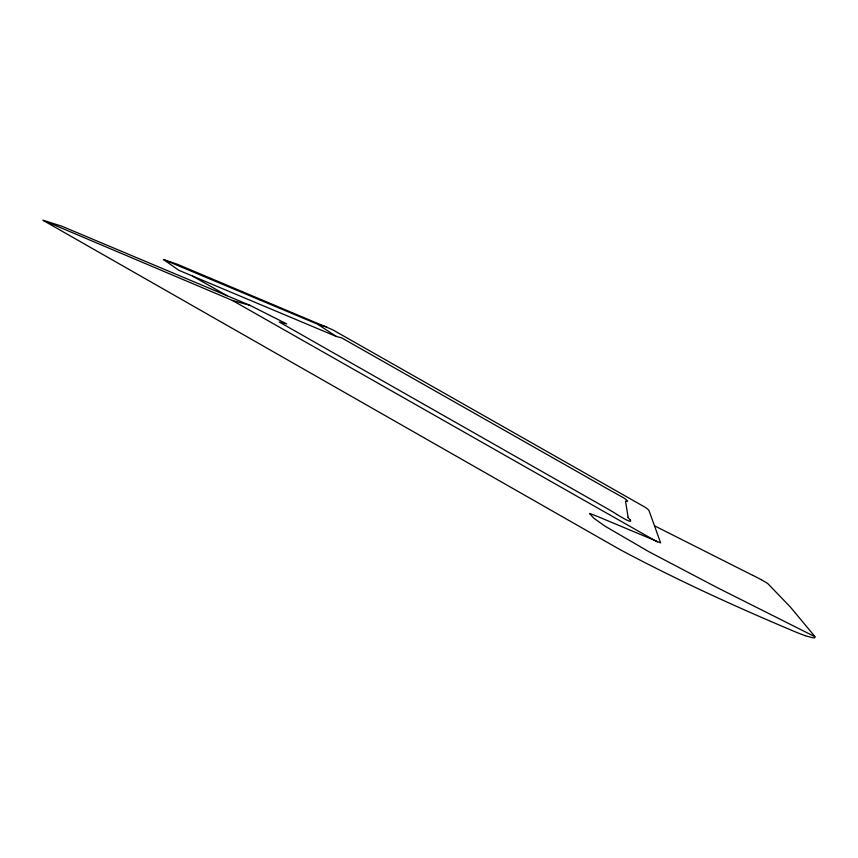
<?xml version="1.0" encoding="UTF-8"?>
<svg xmlns="http://www.w3.org/2000/svg" width="858" height="858" viewBox="0 0 858 858"><rect width="100%" height="100%" fill="white"/><g stroke="black" fill="none" stroke-linecap="round" stroke-linejoin="round"><path stroke-width="1.29" d="M814.617 637.751L815.057 636.968M589.628 513.502L590.497 513.792A24.314 2.006 24.6 0 1 594.991 515.476L597.05 516.291A38.31 3.175 24.6 0 1 598.905 517.042L599.463 517.267A48.488 4.033 24.7 0 1 605.265 519.701L660.617 542.878L648.884 510.242L646.803 508.419A62.891 4.387 24.5 0 0 644.894 507.121L332.378 329.622L177.381 264.264L163.481 259.524L178.861 270.313L336.411 336.508L341.559 337.805L608.74 489.543A46.311 3.121 24.6 0 0 611.464 491.055L623.165 497.543A61.905 4.333 24.4 0 1 626.351 499.731L627.681 501.222L625.579 501.126A44.723 3.121 24.6 0 0 625.557 501.297L628.099 517.31M249.893 305.319L61.99 226.276L42.911 220.174L232.4 300.439L249.893 305.319L286.765 323.927L279.258 322.029L608.354 509.255A84.298 6.65 24.4 0 1 617.009 514.521M163.481 259.524L317.632 324.227L326.769 326.952M805.49 635.746L805.662 635.81A37.151 3.293 25.1 0 0 806.928 636.228L812.644 637.73A47.876 4.247 25.1 0 0 814.156 637.826M805.33 635.692L804.268 635.317A35.285 3.132 25.1 0 1 795.709 632.014C737.065 607.367 679.086 580.963 622.887 551.136A91.409 8.022 24.9 0 1 615.1 546.803L43.458 220.592M657.41 541.956L232.4 300.439M752.702 575.332L654.665 525.879M814.971 636.733L717.535 587.784L648.991 551.769L605.276 526.329L593.929 518.296L589.51 513.47M761.389 579.772L760.681 579.386A23.724 1.813 24.9 0 0 752.841 575.396M761.84 580.019L762.944 580.641A25.826 1.973 24.9 0 1 768.146 583.933L790.272 606.938L814.414 635.917M192.546 276.061L227.156 295.753M617.116 514.564C618.597 515.401 633.451 524.828 630.287 519.894M317.632 324.227L336.411 336.508M630.373 519.937A100.257 7.55 24.8 0 1 628.024 517.267"/></g></svg>
